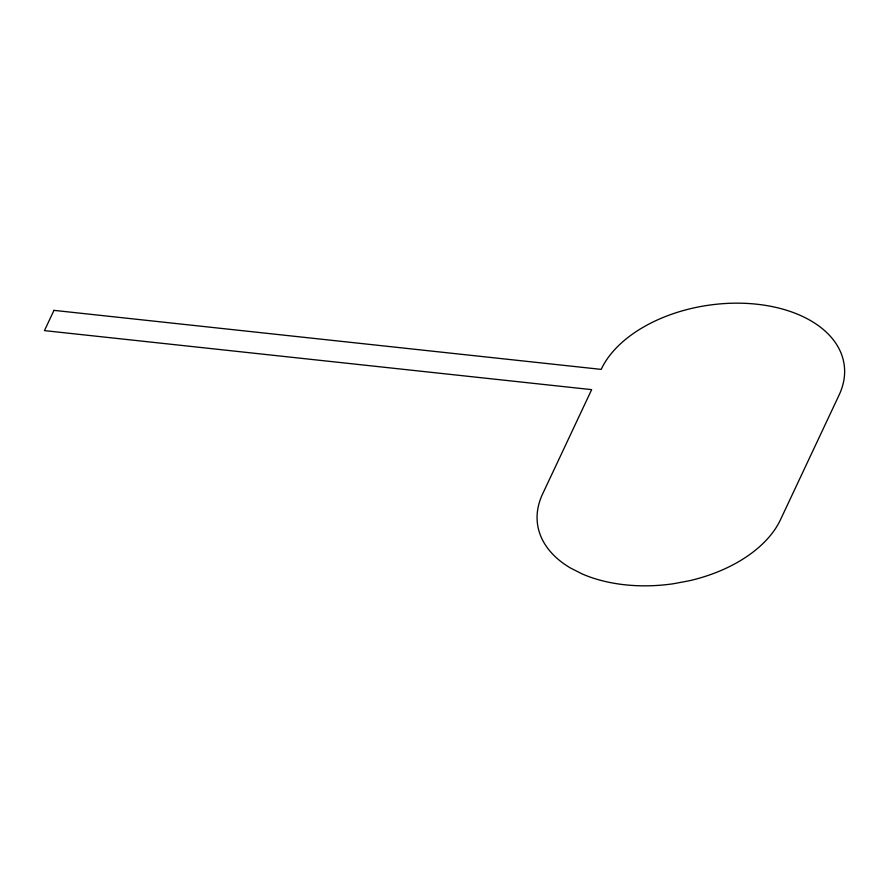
<?xml version="1.0" encoding="UTF-8"?>
<svg xmlns="http://www.w3.org/2000/svg" width="889" height="889" viewBox="0 0 889 889"><rect width="100%" height="100%" fill="white"/><g stroke="black" fill="none" stroke-linecap="round" stroke-linejoin="round"><path stroke-width="1.33" d="M53.973 310.361L44.45 330.619L591.652 389.638L542.579 494.04A125.216 77.776 -8 0 0 570.349 567.938L582.184 573.95A125.216 77.776 -8 0 0 673.229 583.773L689.297 580.761A125.216 77.776 -8 0 0 780.498 519.698L839.127 394.96A125.216 77.776 -8 0 0 756.728 304.205A125.216 77.776 -8 0 0 601.175 369.38L53.973 310.361"/></g></svg>
